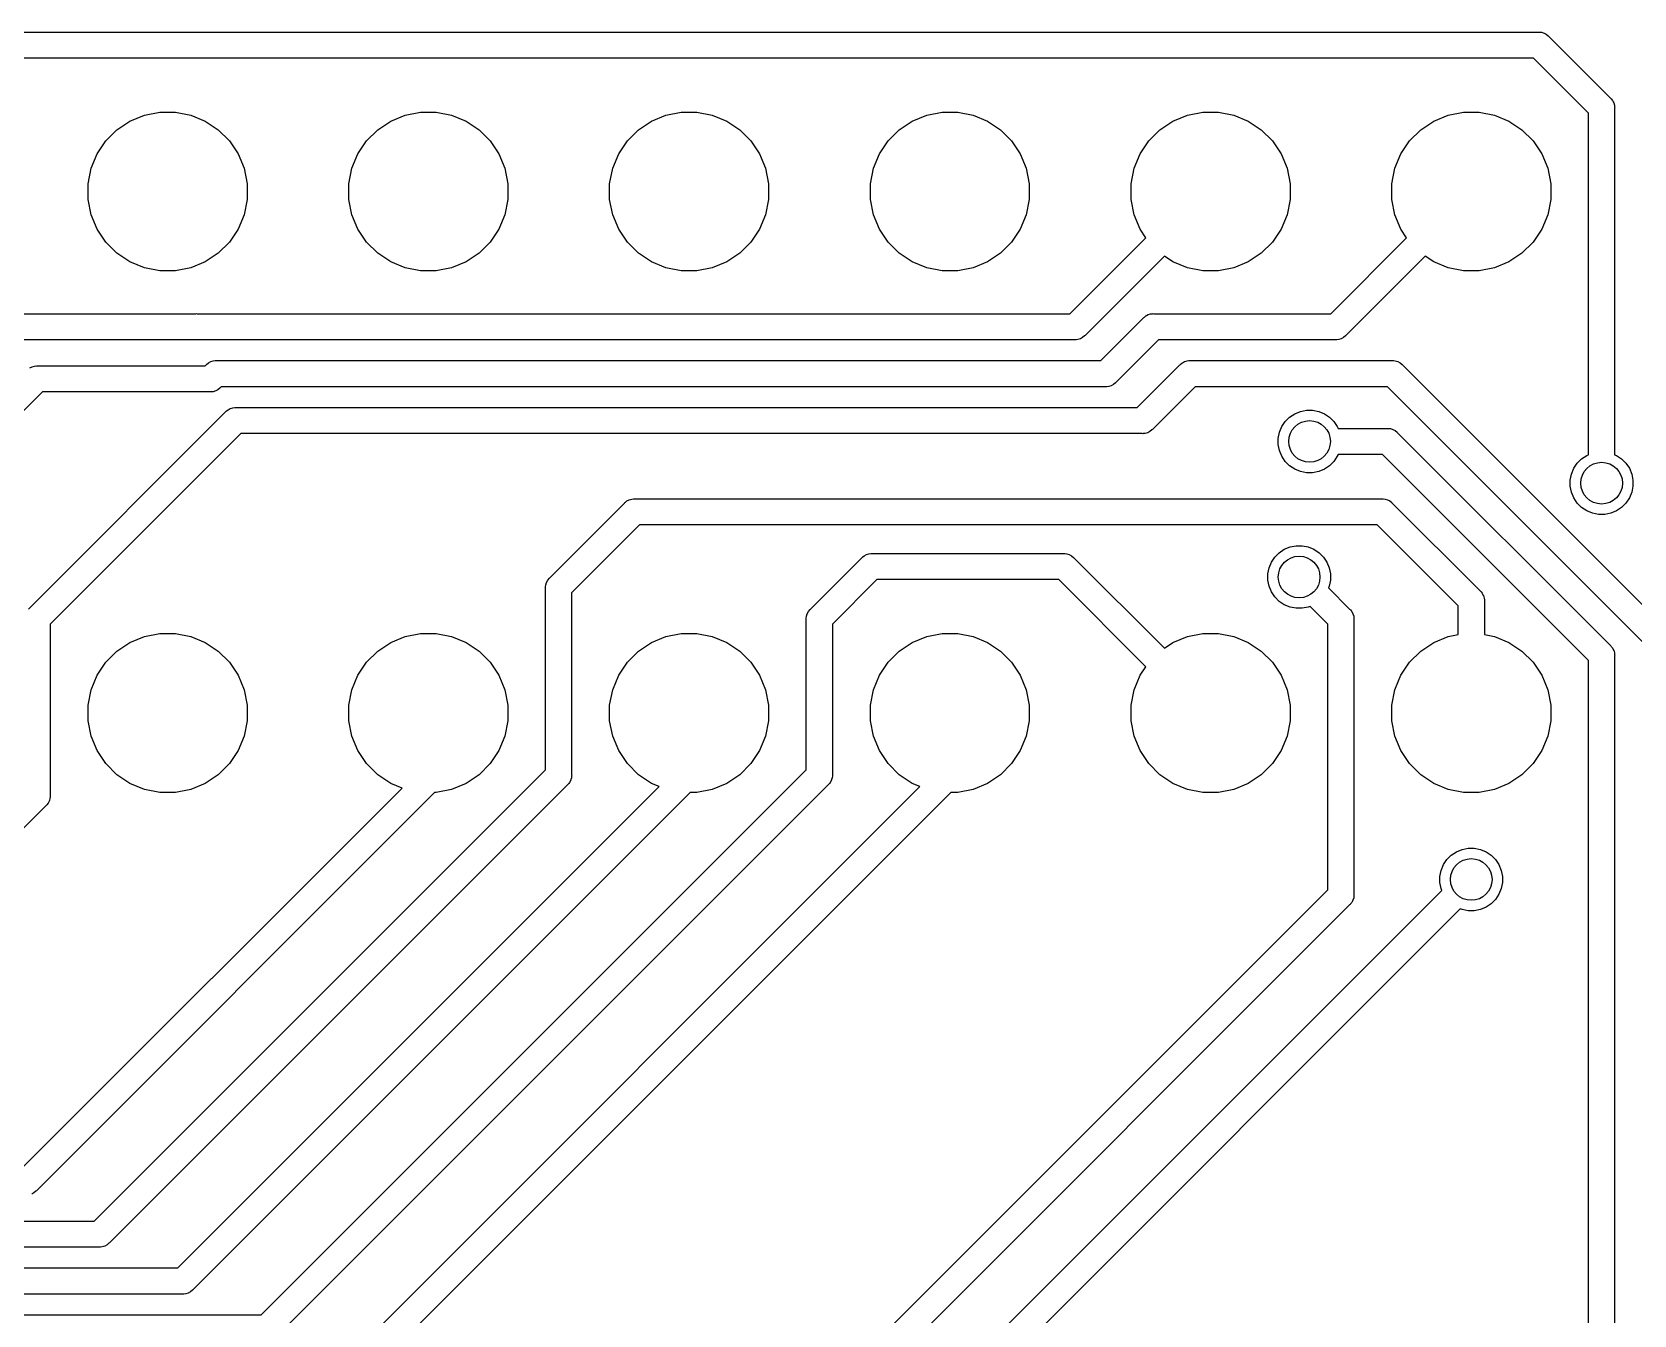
# Model space of a CAD drawing. Extents: x 3.36 to 8.33, y -5.94 to -3.6.
# Drawn here: x 6.829 to 7.433, y -4.46 to -3.975 of the extents above; entities that cross this region are included whole.
import ezdxf

# ---------------------------------------------------------------- set-up
doc = ezdxf.new("R2010")
doc.units = 0
doc.header["$MEASUREMENT"] = 0
doc.layers.add('BLACK', color=7, linetype='CONTINUOUS')

msp = doc.modelspace()

# ---------------------------------------------------------------- linework, layer by layer
at = {"layer": 'BLACK', "linetype": 'CONTINUOUS'}
for p, q in [((6.75221, -3.97539), (7.3974, -3.97539)), ((7.3974, -3.97539), (7.39764, -3.97537)), ((7.39764, -3.97537), (7.39788, -3.97539)), ((7.39788, -3.97539), (7.39788, -3.97539)), ((7.39788, -3.97539), (7.3986, -3.97546)), ((7.3986, -3.97546), (7.39953, -3.97575)), ((7.39953, -3.97575), (7.40039, -3.9762)), ((7.40039, -3.9762), (7.40113, -3.97682)), ((7.40113, -3.97682), (7.40129, -3.97701)), ((7.40129, -3.97701), (7.42457, -4.00029)), ((7.3956, -3.98524), (6.75401, -3.98524)), ((7.41634, -4.00598), (7.3956, -3.98524)), ((7.42457, -4.00029), (7.42476, -4.00044)), ((7.42476, -4.00044), (7.42491, -4.00063)), ((7.42491, -4.00063), (7.42491, -4.00063)), ((7.42491, -4.00063), (7.42537, -4.00119)), ((7.42537, -4.00119), (7.42567, -4.00175)), ((7.42567, -4.00175), (7.42583, -4.00204)), ((7.42583, -4.00204), (7.42611, -4.00297)), ((7.42611, -4.00297), (7.42618, -4.0037)), ((6.86084, -4.01227), (6.86575, -4.00899)), ((6.86575, -4.00899), (6.87121, -4.00673)), ((6.87121, -4.00673), (6.87701, -4.00557)), ((6.87701, -4.00557), (6.88292, -4.00557)), ((6.88292, -4.00557), (6.88872, -4.00673)), ((6.88872, -4.00673), (6.89417, -4.00899)), ((6.89417, -4.00899), (6.89909, -4.01227)), ((6.95927, -4.01227), (6.96418, -4.00899)), ((6.96418, -4.00899), (6.96964, -4.00673)), ((6.96964, -4.00673), (6.97544, -4.00557)), ((6.97544, -4.00557), (6.98134, -4.00557)), ((6.98134, -4.00557), (6.98714, -4.00673)), ((6.98714, -4.00673), (6.9926, -4.00899)), ((6.9926, -4.00899), (6.99751, -4.01227)), ((7.05769, -4.01227), (7.0626, -4.00899)), ((7.0626, -4.00899), (7.06806, -4.00673)), ((7.06806, -4.00673), (7.07386, -4.00557)), ((7.07386, -4.00557), (7.07977, -4.00557)), ((7.07977, -4.00557), (7.08557, -4.00673)), ((7.08557, -4.00673), (7.09103, -4.00899)), ((7.09103, -4.00899), (7.09594, -4.01227)), ((7.15612, -4.01227), (7.16103, -4.00899)), ((7.16103, -4.00899), (7.16649, -4.00673)), ((7.16649, -4.00673), (7.17229, -4.00557)), ((7.17229, -4.00557), (7.17819, -4.00557)), ((7.17819, -4.00557), (7.18399, -4.00673)), ((7.18399, -4.00673), (7.18945, -4.00899)), ((7.18945, -4.00899), (7.19436, -4.01227)), ((7.25454, -4.01227), (7.25946, -4.00899)), ((7.25946, -4.00899), (7.26491, -4.00673)), ((7.26491, -4.00673), (7.27071, -4.00557)), ((7.27071, -4.00557), (7.27662, -4.00557)), ((7.27662, -4.00557), (7.28242, -4.00673)), ((7.28242, -4.00673), (7.28788, -4.00899)), ((7.28788, -4.00899), (7.29279, -4.01227)), ((7.35297, -4.01227), (7.35788, -4.00899)), ((7.35788, -4.00899), (7.36334, -4.00673)), ((7.36334, -4.00673), (7.36914, -4.00557)), ((7.36914, -4.00557), (7.37505, -4.00557)), ((7.37505, -4.00557), (7.38084, -4.00673)), ((7.38084, -4.00673), (7.3863, -4.00899)), ((7.3863, -4.00899), (7.39121, -4.01227)), ((7.41634, -4.06275), (7.41634, -4.00598)), ((7.42618, -4.0037), (7.42618, -4.0037)), ((7.42618, -4.0037), (7.4262, -4.00394)), ((7.4262, -4.00394), (7.42618, -4.00418)), ((7.42618, -4.00418), (7.42618, -4.13492)), ((6.85666, -4.01645), (6.86084, -4.01227)), ((6.89909, -4.01227), (6.90327, -4.01645)), ((6.95509, -4.01645), (6.95927, -4.01227)), ((6.99751, -4.01227), (7.00169, -4.01645)), ((7.05351, -4.01645), (7.05769, -4.01227)), ((7.09594, -4.01227), (7.10012, -4.01645)), ((7.15194, -4.01645), (7.15612, -4.01227)), ((7.19436, -4.01227), (7.19854, -4.01645)), ((7.25036, -4.01645), (7.25454, -4.01227)), ((7.29279, -4.01227), (7.29697, -4.01645)), ((7.34879, -4.01645), (7.35297, -4.01227)), ((7.39121, -4.01227), (7.39539, -4.01645)), ((6.85338, -4.02136), (6.85666, -4.01645)), ((6.90327, -4.01645), (6.90655, -4.02136)), ((6.9518, -4.02136), (6.95509, -4.01645)), ((7.00169, -4.01645), (7.00498, -4.02136)), ((7.05023, -4.02136), (7.05351, -4.01645)), ((7.10012, -4.01645), (7.1034, -4.02136)), ((7.14865, -4.02136), (7.15194, -4.01645)), ((7.19854, -4.01645), (7.20183, -4.02136)), ((7.24708, -4.02136), (7.25036, -4.01645)), ((7.29697, -4.01645), (7.30025, -4.02136)), ((7.3455, -4.02136), (7.34879, -4.01645)), ((7.39539, -4.01645), (7.39868, -4.02136)), ((6.84996, -4.03262), (6.85112, -4.02682)), ((6.85112, -4.02682), (6.85338, -4.02136)), ((6.90655, -4.02136), (6.90881, -4.02682)), ((6.90881, -4.02682), (6.90996, -4.03262)), ((6.94839, -4.03262), (6.94954, -4.02682)), ((6.94954, -4.02682), (6.9518, -4.02136)), ((7.00498, -4.02136), (7.00724, -4.02682)), ((7.00724, -4.02682), (7.00839, -4.03262)), ((7.04681, -4.03262), (7.04797, -4.02682)), ((7.04797, -4.02682), (7.05023, -4.02136)), ((7.1034, -4.02136), (7.10566, -4.02682)), ((7.10566, -4.02682), (7.10681, -4.03262)), ((7.14524, -4.03262), (7.14639, -4.02682)), ((7.14639, -4.02682), (7.14865, -4.02136)), ((7.20183, -4.02136), (7.20409, -4.02682)), ((7.20409, -4.02682), (7.20524, -4.03262)), ((7.24367, -4.03262), (7.24482, -4.02682)), ((7.24482, -4.02682), (7.24708, -4.02136)), ((7.30025, -4.02136), (7.30251, -4.02682)), ((7.30251, -4.02682), (7.30367, -4.03262)), ((7.34209, -4.03262), (7.34324, -4.02682)), ((7.34324, -4.02682), (7.3455, -4.02136)), ((7.39868, -4.02136), (7.40094, -4.02682)), ((7.40094, -4.02682), (7.40209, -4.03262)), ((6.84996, -4.03853), (6.84996, -4.03262)), ((6.90996, -4.03262), (6.90996, -4.03853)), ((6.94839, -4.03853), (6.94839, -4.03262)), ((7.00839, -4.03262), (7.00839, -4.03853)), ((7.04681, -4.03853), (7.04681, -4.03262)), ((7.10681, -4.03262), (7.10681, -4.03853)), ((7.14524, -4.03853), (7.14524, -4.03262)), ((7.20524, -4.03262), (7.20524, -4.03853)), ((7.24367, -4.03853), (7.24367, -4.03262)), ((7.30367, -4.03262), (7.30367, -4.03853)), ((7.34209, -4.03853), (7.34209, -4.03262)), ((7.40209, -4.03262), (7.40209, -4.03853)), ((6.85112, -4.04433), (6.84996, -4.03853)), ((6.90996, -4.03853), (6.90881, -4.04433)), ((6.94954, -4.04433), (6.94839, -4.03853)), ((7.00839, -4.03853), (7.00724, -4.04433)), ((7.04797, -4.04433), (7.04681, -4.03853)), ((7.10681, -4.03853), (7.10566, -4.04433)), ((7.14639, -4.04433), (7.14524, -4.03853)), ((7.20524, -4.03853), (7.20409, -4.04433)), ((7.24482, -4.04433), (7.24367, -4.03853)), ((7.30367, -4.03853), (7.30251, -4.04433)), ((7.34324, -4.04433), (7.34209, -4.03853)), ((7.40209, -4.03853), (7.40094, -4.04433)), ((6.85338, -4.04979), (6.85112, -4.04433)), ((6.90881, -4.04433), (6.90655, -4.04979)), ((6.9518, -4.04979), (6.94954, -4.04433)), ((7.00724, -4.04433), (7.00498, -4.04979)), ((7.05023, -4.04979), (7.04797, -4.04433)), ((7.10566, -4.04433), (7.1034, -4.04979)), ((7.14865, -4.04979), (7.14639, -4.04433)), ((7.20409, -4.04433), (7.20183, -4.04979)), ((7.24708, -4.04979), (7.24482, -4.04433)), ((7.30251, -4.04433), (7.30025, -4.04979)), ((7.3455, -4.04979), (7.34324, -4.04433)), ((7.40094, -4.04433), (7.39868, -4.04979)), ((6.85666, -4.0547), (6.85338, -4.04979)), ((6.90655, -4.04979), (6.90327, -4.0547)), ((6.95509, -4.0547), (6.9518, -4.04979)), ((7.00498, -4.04979), (7.00169, -4.0547)), ((7.05351, -4.0547), (7.05023, -4.04979)), ((7.1034, -4.04979), (7.10012, -4.0547)), ((7.15194, -4.0547), (7.14865, -4.04979)), ((7.20183, -4.04979), (7.19854, -4.0547)), ((7.24925, -4.05303), (7.24708, -4.04979)), ((7.30025, -4.04979), (7.29697, -4.0547)), ((7.34767, -4.05303), (7.3455, -4.04979)), ((7.39868, -4.04979), (7.39539, -4.0547)), ((6.86084, -4.05888), (6.85666, -4.0547)), ((6.90327, -4.0547), (6.89909, -4.05888)), ((6.95927, -4.05888), (6.95509, -4.0547)), ((7.00169, -4.0547), (6.99751, -4.05888)), ((7.05769, -4.05888), (7.05351, -4.0547)), ((7.10012, -4.0547), (7.09594, -4.05888)), ((7.15612, -4.05888), (7.15194, -4.0547)), ((7.19854, -4.0547), (7.19436, -4.05888)), ((7.22059, -4.08169), (7.24925, -4.05303)), ((7.29697, -4.0547), (7.29279, -4.05888)), ((7.31901, -4.08169), (7.34767, -4.05303)), ((7.39539, -4.0547), (7.39121, -4.05888)), ((6.86575, -4.06216), (6.86084, -4.05888)), ((6.87121, -4.06442), (6.86575, -4.06216)), ((6.89417, -4.06216), (6.88872, -4.06442)), ((6.89909, -4.05888), (6.89417, -4.06216)), ((6.96418, -4.06216), (6.95927, -4.05888)), ((6.96964, -4.06442), (6.96418, -4.06216)), ((6.9926, -4.06216), (6.98714, -4.06442)), ((6.99751, -4.05888), (6.9926, -4.06216)), ((7.0626, -4.06216), (7.05769, -4.05888)), ((7.06806, -4.06442), (7.0626, -4.06216)), ((7.09103, -4.06216), (7.08557, -4.06442)), ((7.09594, -4.05888), (7.09103, -4.06216)), ((7.16103, -4.06216), (7.15612, -4.05888)), ((7.16649, -4.06442), (7.16103, -4.06216)), ((7.18945, -4.06216), (7.18399, -4.06442)), ((7.19436, -4.05888), (7.18945, -4.06216)), ((7.25621, -4.05999), (7.22628, -4.08992)), ((7.25946, -4.06216), (7.25621, -4.05999)), ((7.26491, -4.06442), (7.25946, -4.06216)), ((7.28788, -4.06216), (7.28242, -4.06442)), ((7.29279, -4.05888), (7.28788, -4.06216)), ((7.35463, -4.05999), (7.3247, -4.08992)), ((7.35788, -4.06216), (7.35463, -4.05999)), ((7.36334, -4.06442), (7.35788, -4.06216)), ((7.3863, -4.06216), (7.38084, -4.06442)), ((7.39121, -4.05888), (7.3863, -4.06216)), ((7.41634, -4.13492), (7.41634, -4.06275)), ((7.41634, -4.06275), (7.41634, -4.06275)), ((6.87701, -4.06557), (6.87121, -4.06442)), ((6.88292, -4.06557), (6.87701, -4.06557)), ((6.88872, -4.06442), (6.88292, -4.06557)), ((6.97544, -4.06557), (6.96964, -4.06442)), ((6.98134, -4.06557), (6.97544, -4.06557)), ((6.98714, -4.06442), (6.98134, -4.06557)), ((7.07386, -4.06557), (7.06806, -4.06442)), ((7.07977, -4.06557), (7.07386, -4.06557)), ((7.08557, -4.06442), (7.07977, -4.06557)), ((7.17229, -4.06557), (7.16649, -4.06442)), ((7.17819, -4.06557), (7.17229, -4.06557)), ((7.18399, -4.06442), (7.17819, -4.06557)), ((7.27071, -4.06557), (7.26491, -4.06442)), ((7.27662, -4.06557), (7.27071, -4.06557)), ((7.28242, -4.06442), (7.27662, -4.06557)), ((7.36914, -4.06557), (7.36334, -4.06442)), ((7.37505, -4.06557), (7.36914, -4.06557)), ((7.38084, -4.06442), (7.37505, -4.06557)), ((6.89059, -4.08169), (6.89083, -4.08167)), ((6.89083, -4.08167), (6.89108, -4.08169)), ((7.25173, -4.08169), (7.25197, -4.08167)), ((7.25197, -4.08167), (7.25221, -4.08169)), ((6.8093, -4.08169), (6.89058, -4.08169)), ((6.89058, -4.08169), (6.89059, -4.08169)), ((6.89059, -4.08169), (6.89059, -4.08169)), ((6.89108, -4.08169), (7.22059, -4.08169)), ((7.23221, -4.09941), (7.24832, -4.0833)), ((7.24832, -4.0833), (7.24847, -4.08312)), ((7.24847, -4.08312), (7.24866, -4.08296)), ((7.24866, -4.08296), (7.24922, -4.0825)), ((7.24866, -4.08296), (7.24866, -4.08296)), ((7.24922, -4.0825), (7.24941, -4.0824)), ((7.24941, -4.0824), (7.25008, -4.08205)), ((7.25008, -4.08205), (7.251, -4.08176)), ((7.251, -4.08176), (7.25173, -4.08169)), ((7.25173, -4.08169), (7.25173, -4.08169)), ((7.25221, -4.08169), (7.31901, -4.08169)), ((6.89059, -4.09154), (6.81109, -4.09154)), ((6.89083, -4.09156), (6.89059, -4.09154)), ((6.89107, -4.09154), (6.89083, -4.09156)), ((6.89108, -4.09154), (6.89107, -4.09154)), ((7.22239, -4.09153), (6.89108, -4.09153)), ((6.89108, -4.09153), (6.89108, -4.09154)), ((7.22263, -4.09156), (7.22239, -4.09153)), ((7.22287, -4.09153), (7.22263, -4.09156)), ((7.22359, -4.09146), (7.22287, -4.09153)), ((7.22287, -4.09153), (7.22287, -4.09153)), ((7.22452, -4.09118), (7.22359, -4.09146)), ((7.22537, -4.09072), (7.22452, -4.09118)), ((7.22612, -4.09011), (7.22537, -4.09072)), ((7.22628, -4.08992), (7.22612, -4.09011)), ((7.25401, -4.09154), (7.2379, -4.10764)), ((7.32081, -4.09154), (7.25401, -4.09154)), ((7.32105, -4.09156), (7.32081, -4.09154)), ((7.32129, -4.09154), (7.32105, -4.09156)), ((7.32202, -4.09146), (7.32129, -4.09154)), ((7.32129, -4.09154), (7.32129, -4.09154)), ((7.32294, -4.09118), (7.32202, -4.09146)), ((7.3238, -4.09073), (7.32294, -4.09118)), ((7.32455, -4.09011), (7.3238, -4.09073)), ((7.3247, -4.08992), (7.32455, -4.09011)), ((6.89543, -4.10022), (6.89628, -4.09976)), ((6.89628, -4.09976), (6.89721, -4.09948)), ((6.89721, -4.09948), (6.89793, -4.09941)), ((6.89793, -4.09941), (6.89817, -4.09939)), ((6.89793, -4.09941), (6.89793, -4.09941)), ((6.89817, -4.09939), (6.89841, -4.09941)), ((6.89841, -4.09941), (7.23221, -4.09941)), ((7.263, -4.10022), (7.26386, -4.09976)), ((7.26386, -4.09976), (7.26389, -4.09975)), ((7.26389, -4.09975), (7.26478, -4.09948)), ((7.26478, -4.09948), (7.26551, -4.09941)), ((7.26551, -4.09941), (7.26575, -4.09939)), ((7.26551, -4.09941), (7.26551, -4.09941)), ((7.26575, -4.09939), (7.26599, -4.09941)), ((7.26599, -4.09941), (7.34218, -4.09941)), ((7.34218, -4.09941), (7.34242, -4.09939)), ((7.34242, -4.09939), (7.34266, -4.09941)), ((7.34266, -4.09941), (7.34266, -4.09941)), ((7.34266, -4.09941), (7.34339, -4.09948)), ((7.34339, -4.09948), (7.34431, -4.09976)), ((7.34431, -4.09976), (7.34517, -4.10022)), ((6.82796, -4.10219), (6.82882, -4.10173)), ((6.82882, -4.10173), (6.82974, -4.10145)), ((6.82974, -4.10145), (6.83047, -4.10138)), ((6.83047, -4.10138), (6.83071, -4.10135)), ((6.83047, -4.10138), (6.83047, -4.10138)), ((6.83071, -4.10135), (6.83095, -4.10138)), ((6.83095, -4.10138), (6.89417, -4.10138)), ((6.89417, -4.10138), (6.89452, -4.10102)), ((6.89452, -4.10102), (6.89468, -4.10083)), ((6.89468, -4.10083), (6.89543, -4.10022)), ((7.24599, -4.11713), (7.2621, -4.10102)), ((7.2621, -4.10102), (7.26225, -4.10083)), ((7.26225, -4.10083), (7.26244, -4.10068)), ((7.26244, -4.10068), (7.263, -4.10022)), ((7.26244, -4.10068), (7.26244, -4.10068)), ((7.34517, -4.10022), (7.34592, -4.10083)), ((7.34592, -4.10083), (7.34607, -4.10102)), ((7.34607, -4.10102), (7.45306, -4.20801)), ((6.83275, -4.11122), (6.7372, -4.20676)), ((6.89596, -4.11122), (6.83275, -4.11122)), ((6.8962, -4.11124), (6.89596, -4.11122)), ((6.89645, -4.11122), (6.8962, -4.11124)), ((6.89717, -4.11115), (6.89645, -4.11122)), ((6.89645, -4.11122), (6.89645, -4.11122)), ((6.8981, -4.11087), (6.89717, -4.11115)), ((6.89895, -4.11041), (6.8981, -4.11087)), ((6.8997, -4.1098), (6.89895, -4.11041)), ((6.89986, -4.10961), (6.8997, -4.1098)), ((6.90021, -4.10925), (6.89986, -4.10961)), ((7.23401, -4.10925), (6.90021, -4.10925)), ((7.23425, -4.10928), (7.23401, -4.10925)), ((7.23449, -4.10925), (7.23425, -4.10928)), ((7.23522, -4.10918), (7.23449, -4.10925)), ((7.23449, -4.10925), (7.23449, -4.10925)), ((7.23614, -4.1089), (7.23522, -4.10918)), ((7.237, -4.10844), (7.23614, -4.1089)), ((7.23775, -4.10783), (7.237, -4.10844)), ((7.2379, -4.10764), (7.23775, -4.10783)), ((7.26779, -4.10925), (7.25168, -4.12536)), ((7.34038, -4.10925), (7.26779, -4.10925)), ((7.4461, -4.21497), (7.34038, -4.10925)), ((6.9022, -4.1184), (6.90276, -4.11794)), ((6.90276, -4.11794), (6.90362, -4.11748)), ((6.90362, -4.11748), (6.9037, -4.11745)), ((6.9037, -4.11745), (6.90455, -4.1172)), ((6.90455, -4.1172), (6.90527, -4.11713)), ((6.90527, -4.11713), (6.90551, -4.1171)), ((6.90527, -4.11713), (6.90527, -4.11713)), ((6.90551, -4.1171), (6.90575, -4.11713)), ((6.90575, -4.11713), (7.24599, -4.11713)), ((6.8274, -4.1932), (6.90186, -4.11874)), ((6.90186, -4.11874), (6.90202, -4.11855)), ((6.90202, -4.11855), (6.9022, -4.1184)), ((7.30056, -4.12433), (7.30185, -4.12239)), ((7.30185, -4.12239), (7.30349, -4.12075)), ((7.30349, -4.12075), (7.30543, -4.11945)), ((7.30543, -4.11945), (7.30758, -4.11856)), ((7.30758, -4.11856), (7.30986, -4.11811)), ((7.30986, -4.11811), (7.31219, -4.11811)), ((7.31219, -4.11811), (7.31447, -4.11856)), ((7.31447, -4.11856), (7.31662, -4.11945)), ((7.31662, -4.11945), (7.31855, -4.12075)), ((7.31855, -4.12075), (7.3202, -4.12239)), ((7.3202, -4.12239), (7.32149, -4.12433)), ((6.90755, -4.12697), (6.83563, -4.19889)), ((7.24779, -4.12697), (6.90755, -4.12697)), ((7.24803, -4.12699), (7.24779, -4.12697)), ((7.24827, -4.12697), (7.24803, -4.12699)), ((7.249, -4.1269), (7.24827, -4.12697)), ((7.24827, -4.12697), (7.24827, -4.12697)), ((7.24992, -4.12662), (7.249, -4.1269)), ((7.25078, -4.12616), (7.24992, -4.12662)), ((7.25153, -4.12554), (7.25078, -4.12616)), ((7.25168, -4.12536), (7.25153, -4.12554)), ((7.29921, -4.12876), (7.29967, -4.12648)), ((7.29921, -4.13108), (7.29921, -4.12876)), ((7.29967, -4.12648), (7.30056, -4.12433)), ((7.32149, -4.12433), (7.32177, -4.125)), ((7.32177, -4.125), (7.34031, -4.125)), ((7.34031, -4.125), (7.34055, -4.12498)), ((7.34055, -4.12498), (7.34079, -4.125)), ((7.34079, -4.125), (7.34079, -4.125)), ((7.34079, -4.125), (7.34152, -4.12507)), ((7.34152, -4.12507), (7.34244, -4.12535)), ((7.34244, -4.12535), (7.3433, -4.12581)), ((7.3433, -4.12581), (7.34405, -4.12642)), ((7.34405, -4.12642), (7.3442, -4.12661)), ((7.3442, -4.12661), (7.42457, -4.20698)), ((7.29967, -4.13337), (7.29921, -4.13108)), ((7.30056, -4.13552), (7.29967, -4.13337)), ((7.30185, -4.13745), (7.30056, -4.13552)), ((7.32149, -4.13552), (7.3202, -4.13745)), ((7.32177, -4.13484), (7.32149, -4.13552)), ((7.33851, -4.13484), (7.32177, -4.13484)), ((7.41634, -4.21267), (7.33851, -4.13484)), ((7.41373, -4.1365), (7.41567, -4.1352)), ((7.41567, -4.1352), (7.41634, -4.13492)), ((7.42618, -4.13492), (7.42685, -4.1352)), ((7.42685, -4.1352), (7.42879, -4.1365)), ((7.30349, -4.1391), (7.30185, -4.13745)), ((7.30543, -4.14039), (7.30349, -4.1391)), ((7.30758, -4.14128), (7.30543, -4.14039)), ((7.30986, -4.14173), (7.30758, -4.14128)), ((7.31219, -4.14173), (7.30986, -4.14173)), ((7.31447, -4.14128), (7.31219, -4.14173)), ((7.31662, -4.14039), (7.31447, -4.14128)), ((7.31855, -4.1391), (7.31662, -4.14039)), ((7.3202, -4.13745), (7.31855, -4.1391)), ((7.4099, -4.14222), (7.41079, -4.14007)), ((7.41079, -4.14007), (7.41209, -4.13814)), ((7.41209, -4.13814), (7.41373, -4.1365)), ((7.42879, -4.1365), (7.43043, -4.13814)), ((7.43043, -4.13814), (7.43173, -4.14007)), ((7.43173, -4.14007), (7.43262, -4.14222)), ((7.40945, -4.14451), (7.4099, -4.14222)), ((7.40945, -4.14683), (7.40945, -4.14451)), ((7.4099, -4.14911), (7.40945, -4.14683)), ((7.43262, -4.14222), (7.43307, -4.14451)), ((7.43307, -4.14683), (7.43262, -4.14911)), ((7.43307, -4.14451), (7.43307, -4.14683)), ((7.02425, -4.18139), (7.05245, -4.15319)), ((7.05245, -4.15319), (7.05261, -4.153)), ((7.05261, -4.153), (7.05279, -4.15285)), ((7.05279, -4.15285), (7.05336, -4.15238)), ((7.05279, -4.15285), (7.05279, -4.15285)), ((7.05336, -4.15238), (7.05335, -4.15238)), ((7.05335, -4.15238), (7.05336, -4.15238)), ((7.05336, -4.15238), (7.05421, -4.15193)), ((7.05421, -4.15193), (7.05514, -4.15165)), ((7.05514, -4.15165), (7.05586, -4.15157)), ((7.05586, -4.15157), (7.0561, -4.15155)), ((7.05586, -4.15157), (7.05586, -4.15157)), ((7.0561, -4.15155), (7.05634, -4.15157)), ((7.05634, -4.15157), (7.33835, -4.15157)), ((7.33835, -4.15157), (7.33859, -4.15155)), ((7.33859, -4.15155), (7.33883, -4.15157)), ((7.33883, -4.15157), (7.33883, -4.15157)), ((7.33883, -4.15157), (7.33955, -4.15165)), ((7.33955, -4.15165), (7.34048, -4.15193)), ((7.34048, -4.15193), (7.34134, -4.15238)), ((7.34134, -4.15238), (7.34208, -4.153)), ((7.34208, -4.153), (7.34224, -4.15319)), ((7.34224, -4.15319), (7.3754, -4.18635)), ((7.41079, -4.15126), (7.4099, -4.14911)), ((7.41209, -4.1532), (7.41079, -4.15126)), ((7.41373, -4.15484), (7.41209, -4.1532)), ((7.43043, -4.1532), (7.42879, -4.15484)), ((7.43173, -4.15126), (7.43043, -4.1532)), ((7.43262, -4.14911), (7.43173, -4.15126)), ((7.41567, -4.15614), (7.41373, -4.15484)), ((7.41781, -4.15703), (7.41567, -4.15614)), ((7.4201, -4.15748), (7.41781, -4.15703)), ((7.42242, -4.15748), (7.4201, -4.15748)), ((7.4247, -4.15703), (7.42242, -4.15748)), ((7.42685, -4.15614), (7.4247, -4.15703)), ((7.42879, -4.15484), (7.42685, -4.15614)), ((7.05814, -4.16142), (7.03248, -4.18708)), ((7.33655, -4.16142), (7.05814, -4.16142)), ((7.36717, -4.19204), (7.33655, -4.16142)), ((7.14378, -4.1726), (7.1447, -4.17232)), ((7.1447, -4.17232), (7.14543, -4.17224)), ((7.14543, -4.17224), (7.14567, -4.17222)), ((7.14543, -4.17224), (7.14543, -4.17224)), ((7.14567, -4.17222), (7.14591, -4.17224)), ((7.14591, -4.17224), (7.21816, -4.17224)), ((7.21816, -4.17224), (7.21841, -4.17222)), ((7.21841, -4.17222), (7.21865, -4.17224)), ((7.21865, -4.17224), (7.21865, -4.17224)), ((7.21865, -4.17224), (7.21937, -4.17232)), ((7.21937, -4.17232), (7.2203, -4.1726)), ((7.29791, -4.17357), (7.29956, -4.17193)), ((7.29956, -4.17193), (7.30149, -4.17064)), ((7.30149, -4.17064), (7.30364, -4.16975)), ((7.30364, -4.16975), (7.30592, -4.16929)), ((7.30592, -4.16929), (7.30825, -4.16929)), ((7.30825, -4.16929), (7.31053, -4.16975)), ((7.31053, -4.16975), (7.31268, -4.17064)), ((7.31268, -4.17064), (7.31462, -4.17193)), ((7.31462, -4.17193), (7.31626, -4.17357)), ((7.12268, -4.1932), (7.14202, -4.17386)), ((7.14202, -4.17386), (7.14217, -4.17367)), ((7.14217, -4.17367), (7.14236, -4.17351)), ((7.14236, -4.17351), (7.14292, -4.17305)), ((7.14292, -4.17305), (7.14378, -4.1726)), ((7.2203, -4.1726), (7.22115, -4.17305)), ((7.22115, -4.17305), (7.2219, -4.17367)), ((7.2219, -4.17367), (7.22206, -4.17386)), ((7.22206, -4.17386), (7.25621, -4.20801)), ((7.29528, -4.17994), (7.29573, -4.17766)), ((7.29573, -4.17766), (7.29662, -4.17551)), ((7.29662, -4.17551), (7.29791, -4.17357)), ((7.31626, -4.17357), (7.31755, -4.17551)), ((7.31755, -4.17551), (7.31844, -4.17766)), ((7.31844, -4.17766), (7.3189, -4.17994)), ((7.02264, -4.1848), (7.02271, -4.18407)), ((7.02271, -4.18407), (7.02299, -4.18315)), ((7.02299, -4.18315), (7.02345, -4.18229)), ((7.02345, -4.18229), (7.02406, -4.18154)), ((7.02406, -4.18154), (7.02425, -4.18139)), ((7.14771, -4.18209), (7.13091, -4.19889)), ((7.21637, -4.18209), (7.14771, -4.18209)), ((7.24925, -4.21497), (7.21637, -4.18209)), ((7.29528, -4.18227), (7.29528, -4.17994)), ((7.29573, -4.18455), (7.29528, -4.18227)), ((7.3189, -4.18227), (7.31844, -4.18455)), ((7.3189, -4.17994), (7.3189, -4.18227)), ((7.02261, -4.18504), (7.02264, -4.1848)), ((7.02264, -4.18528), (7.02261, -4.18504)), ((7.02264, -4.1848), (7.02264, -4.1848)), ((7.02264, -4.25387), (7.02264, -4.18528)), ((7.03248, -4.18708), (7.03248, -4.25566)), ((7.29662, -4.1867), (7.29573, -4.18455)), ((7.29791, -4.18863), (7.29662, -4.1867)), ((7.29956, -4.19028), (7.29791, -4.18863)), ((7.30149, -4.19157), (7.29956, -4.19028)), ((7.31844, -4.18455), (7.31816, -4.18522)), ((7.31816, -4.18522), (7.32614, -4.1932)), ((7.3754, -4.18635), (7.37559, -4.1865)), ((7.37559, -4.1865), (7.37574, -4.18669)), ((7.37574, -4.18669), (7.37574, -4.18669)), ((7.37574, -4.18669), (7.3762, -4.18725)), ((7.3762, -4.18725), (7.37661, -4.18802)), ((7.37661, -4.18802), (7.37666, -4.18811)), ((7.37666, -4.18811), (7.37694, -4.18903)), ((7.37694, -4.18903), (7.37701, -4.18976)), ((7.37701, -4.18976), (7.37701, -4.18976)), ((7.37701, -4.18976), (7.37704, -4.19)), ((7.37704, -4.19), (7.37701, -4.19024)), ((7.37701, -4.19024), (7.37701, -4.20282)), ((7.12106, -4.19661), (7.12113, -4.19589)), ((7.12113, -4.19589), (7.12142, -4.19496)), ((7.12142, -4.19496), (7.12187, -4.1941)), ((7.12187, -4.1941), (7.12249, -4.19335)), ((7.12249, -4.19335), (7.12268, -4.1932)), ((7.30364, -4.19246), (7.30149, -4.19157)), ((7.30592, -4.19291), (7.30364, -4.19246)), ((7.30825, -4.19291), (7.30592, -4.19291)), ((7.31053, -4.19246), (7.30825, -4.19291)), ((7.31121, -4.19218), (7.31053, -4.19246)), ((7.31791, -4.19889), (7.31121, -4.19218)), ((7.32614, -4.1932), (7.32633, -4.19335)), ((7.32633, -4.19335), (7.32649, -4.19354)), ((7.32649, -4.19354), (7.32649, -4.19354)), ((7.32649, -4.19354), (7.32684, -4.19398)), ((7.32684, -4.19398), (7.32695, -4.1941)), ((7.32695, -4.1941), (7.3274, -4.19496)), ((7.3274, -4.19496), (7.32768, -4.19589)), ((7.32768, -4.19589), (7.32776, -4.19661)), ((7.36717, -4.20282), (7.36717, -4.19204)), ((6.83563, -4.19889), (6.83563, -4.26354)), ((6.87121, -4.20358), (6.87701, -4.20243)), ((6.87701, -4.20243), (6.88292, -4.20243)), ((6.88292, -4.20243), (6.88872, -4.20358)), ((6.96964, -4.20358), (6.97544, -4.20243)), ((6.97544, -4.20243), (6.98134, -4.20243)), ((6.98134, -4.20243), (6.98714, -4.20358)), ((7.06806, -4.20358), (7.07386, -4.20243)), ((7.07386, -4.20243), (7.07977, -4.20243)), ((7.07977, -4.20243), (7.08557, -4.20358)), ((7.12104, -4.19685), (7.12106, -4.19661)), ((7.12106, -4.19709), (7.12104, -4.19685)), ((7.12106, -4.19661), (7.12106, -4.19661)), ((7.12106, -4.25387), (7.12106, -4.19709)), ((7.13091, -4.19889), (7.13091, -4.25566)), ((7.16649, -4.20358), (7.17229, -4.20243)), ((7.17229, -4.20243), (7.17819, -4.20243)), ((7.17819, -4.20243), (7.18399, -4.20358)), ((7.26491, -4.20358), (7.27071, -4.20243)), ((7.27071, -4.20243), (7.27662, -4.20243)), ((7.27662, -4.20243), (7.28242, -4.20358)), ((7.31791, -4.29914), (7.31791, -4.19889)), ((7.32776, -4.19661), (7.32776, -4.19661)), ((7.32776, -4.19661), (7.32778, -4.19685)), ((7.32778, -4.19685), (7.32776, -4.19709)), ((7.32776, -4.19709), (7.32776, -4.30094)), ((6.86084, -4.20912), (6.86575, -4.20584)), ((6.86575, -4.20584), (6.87121, -4.20358)), ((6.88872, -4.20358), (6.89417, -4.20584)), ((6.89417, -4.20584), (6.89909, -4.20912)), ((6.95927, -4.20912), (6.96418, -4.20584)), ((6.96418, -4.20584), (6.96964, -4.20358)), ((6.98714, -4.20358), (6.9926, -4.20584)), ((6.9926, -4.20584), (6.99751, -4.20912)), ((7.05769, -4.20912), (7.0626, -4.20584)), ((7.0626, -4.20584), (7.06806, -4.20358)), ((7.08557, -4.20358), (7.09103, -4.20584)), ((7.09103, -4.20584), (7.09594, -4.20912)), ((7.15612, -4.20912), (7.16103, -4.20584)), ((7.16103, -4.20584), (7.16649, -4.20358)), ((7.18399, -4.20358), (7.18945, -4.20584)), ((7.18945, -4.20584), (7.19436, -4.20912)), ((7.25621, -4.20801), (7.25946, -4.20584)), ((7.25946, -4.20584), (7.26491, -4.20358)), ((7.28242, -4.20358), (7.28788, -4.20584)), ((7.28788, -4.20584), (7.29279, -4.20912)), ((7.35297, -4.20912), (7.35788, -4.20584)), ((7.35788, -4.20584), (7.36334, -4.20358)), ((7.36334, -4.20358), (7.36717, -4.20282)), ((7.37701, -4.20282), (7.38084, -4.20358)), ((7.38084, -4.20358), (7.3863, -4.20584)), ((7.3863, -4.20584), (7.39121, -4.20912)), ((7.42457, -4.20698), (7.42476, -4.20713)), ((7.42476, -4.20713), (7.42491, -4.20732)), ((7.42491, -4.20732), (7.42537, -4.20788)), ((7.42537, -4.20788), (7.42579, -4.20866)), ((7.42579, -4.20866), (7.42583, -4.20874)), ((6.85338, -4.21821), (6.85666, -4.2133)), ((6.85666, -4.2133), (6.86084, -4.20912)), ((6.89909, -4.20912), (6.90327, -4.2133)), ((6.90327, -4.2133), (6.90655, -4.21821)), ((6.9518, -4.21821), (6.95509, -4.2133)), ((6.95509, -4.2133), (6.95927, -4.20912)), ((6.99751, -4.20912), (7.00169, -4.2133)), ((7.00169, -4.2133), (7.00498, -4.21821)), ((7.05023, -4.21821), (7.05351, -4.2133)), ((7.05351, -4.2133), (7.05769, -4.20912)), ((7.09594, -4.20912), (7.10012, -4.2133)), ((7.10012, -4.2133), (7.1034, -4.21821)), ((7.14865, -4.21821), (7.15194, -4.2133)), ((7.15194, -4.2133), (7.15612, -4.20912)), ((7.19436, -4.20912), (7.19854, -4.2133)), ((7.19854, -4.2133), (7.20183, -4.21821)), ((7.29279, -4.20912), (7.29697, -4.2133)), ((7.29697, -4.2133), (7.30025, -4.21821)), ((7.3455, -4.21821), (7.34879, -4.2133)), ((7.34879, -4.2133), (7.35297, -4.20912)), ((7.39121, -4.20912), (7.39539, -4.2133)), ((7.39539, -4.2133), (7.39868, -4.21821)), ((7.41634, -4.5019), (7.41634, -4.21267)), ((7.42583, -4.20874), (7.42611, -4.20967)), ((7.42611, -4.20967), (7.42618, -4.21039)), ((7.42618, -4.21039), (7.42618, -4.21039)), ((7.42618, -4.21039), (7.4262, -4.21063)), ((7.4262, -4.21063), (7.42618, -4.21087)), ((7.42618, -4.21087), (7.42618, -4.5037)), ((6.85112, -4.22367), (6.85338, -4.21821)), ((6.90655, -4.21821), (6.90881, -4.22367)), ((6.94954, -4.22367), (6.9518, -4.21821)), ((7.00498, -4.21821), (7.00724, -4.22367)), ((7.04797, -4.22367), (7.05023, -4.21821)), ((7.1034, -4.21821), (7.10566, -4.22367)), ((7.14639, -4.22367), (7.14865, -4.21821)), ((7.20183, -4.21821), (7.20409, -4.22367)), ((7.24482, -4.22367), (7.24708, -4.21821)), ((7.24708, -4.21821), (7.24925, -4.21497)), ((7.30025, -4.21821), (7.30251, -4.22367)), ((7.34324, -4.22367), (7.3455, -4.21821)), ((7.39868, -4.21821), (7.40094, -4.22367)), ((6.84996, -4.22947), (6.85112, -4.22367)), ((6.90881, -4.22367), (6.90996, -4.22947)), ((6.94839, -4.22947), (6.94954, -4.22367)), ((7.00724, -4.22367), (7.00839, -4.22947)), ((7.04681, -4.22947), (7.04797, -4.22367)), ((7.10566, -4.22367), (7.10681, -4.22947)), ((7.14524, -4.22947), (7.14639, -4.22367)), ((7.20409, -4.22367), (7.20524, -4.22947)), ((7.24367, -4.22947), (7.24482, -4.22367)), ((7.30251, -4.22367), (7.30367, -4.22947)), ((7.34209, -4.22947), (7.34324, -4.22367)), ((7.40094, -4.22367), (7.40209, -4.22947)), ((6.84996, -4.23538), (6.84996, -4.22947)), ((6.90996, -4.22947), (6.90996, -4.23538)), ((6.94839, -4.23538), (6.94839, -4.22947)), ((7.00839, -4.22947), (7.00839, -4.23538)), ((7.04681, -4.23538), (7.04681, -4.22947)), ((7.10681, -4.22947), (7.10681, -4.23538)), ((7.14524, -4.23538), (7.14524, -4.22947)), ((7.20524, -4.22947), (7.20524, -4.23538)), ((7.24367, -4.23538), (7.24367, -4.22947)), ((7.30367, -4.22947), (7.30367, -4.23538)), ((7.34209, -4.23538), (7.34209, -4.22947)), ((7.40209, -4.22947), (7.40209, -4.23538)), ((6.85112, -4.24118), (6.84996, -4.23538)), ((6.90996, -4.23538), (6.90881, -4.24118)), ((6.94954, -4.24118), (6.94839, -4.23538)), ((7.00839, -4.23538), (7.00724, -4.24118)), ((7.04797, -4.24118), (7.04681, -4.23538)), ((7.10681, -4.23538), (7.10566, -4.24118)), ((7.14639, -4.24118), (7.14524, -4.23538)), ((7.20524, -4.23538), (7.20409, -4.24118)), ((7.24482, -4.24118), (7.24367, -4.23538)), ((7.30367, -4.23538), (7.30251, -4.24118)), ((7.34324, -4.24118), (7.34209, -4.23538)), ((7.40209, -4.23538), (7.40094, -4.24118)), ((6.85338, -4.24664), (6.85112, -4.24118)), ((6.90881, -4.24118), (6.90655, -4.24664)), ((6.9518, -4.24664), (6.94954, -4.24118)), ((7.00724, -4.24118), (7.00498, -4.24664)), ((7.05023, -4.24664), (7.04797, -4.24118)), ((7.10566, -4.24118), (7.1034, -4.24664)), ((7.14865, -4.24664), (7.14639, -4.24118)), ((7.20409, -4.24118), (7.20183, -4.24664)), ((7.24708, -4.24664), (7.24482, -4.24118)), ((7.30251, -4.24118), (7.30025, -4.24664)), ((7.3455, -4.24664), (7.34324, -4.24118)), ((7.40094, -4.24118), (7.39868, -4.24664)), ((6.85666, -4.25155), (6.85338, -4.24664)), ((6.90655, -4.24664), (6.90327, -4.25155)), ((6.95509, -4.25155), (6.9518, -4.24664)), ((7.00498, -4.24664), (7.00169, -4.25155)), ((7.05351, -4.25155), (7.05023, -4.24664)), ((7.1034, -4.24664), (7.10012, -4.25155)), ((7.15194, -4.25155), (7.14865, -4.24664)), ((7.20183, -4.24664), (7.19854, -4.25155)), ((7.25036, -4.25155), (7.24708, -4.24664)), ((7.30025, -4.24664), (7.29697, -4.25155)), ((7.34879, -4.25155), (7.3455, -4.24664)), ((7.39868, -4.24664), (7.39539, -4.25155)), ((6.85229, -4.42421), (7.02264, -4.25387)), ((6.86084, -4.25573), (6.85666, -4.25155)), ((6.86575, -4.25901), (6.86084, -4.25573)), ((6.89909, -4.25573), (6.89417, -4.25901)), ((6.90327, -4.25155), (6.89909, -4.25573)), ((6.91528, -4.45965), (7.12106, -4.25387)), ((6.95927, -4.25573), (6.95509, -4.25155)), ((6.96418, -4.25901), (6.95927, -4.25573)), ((6.99751, -4.25573), (6.9926, -4.25901)), ((7.00169, -4.25155), (6.99751, -4.25573)), ((7.03241, -4.25687), (7.03219, -4.25759)), ((7.03248, -4.25615), (7.03241, -4.25687)), ((7.03248, -4.25566), (7.0325, -4.25591)), ((7.0325, -4.25591), (7.03248, -4.25615)), ((7.03248, -4.25615), (7.03248, -4.25615)), ((7.05769, -4.25573), (7.05351, -4.25155)), ((7.0626, -4.25901), (7.05769, -4.25573)), ((7.09594, -4.25573), (7.09103, -4.25901)), ((7.10012, -4.25155), (7.09594, -4.25573)), ((7.13083, -4.25687), (7.13062, -4.25759)), ((7.13091, -4.25615), (7.13083, -4.25687)), ((7.13091, -4.25566), (7.13093, -4.25591)), ((7.13093, -4.25591), (7.13091, -4.25615)), ((7.13091, -4.25615), (7.13091, -4.25615)), ((7.15612, -4.25573), (7.15194, -4.25155)), ((7.16103, -4.25901), (7.15612, -4.25573)), ((7.19436, -4.25573), (7.18945, -4.25901)), ((7.19854, -4.25155), (7.19436, -4.25573)), ((7.25454, -4.25573), (7.25036, -4.25155)), ((7.25946, -4.25901), (7.25454, -4.25573)), ((7.29279, -4.25573), (7.28788, -4.25901)), ((7.29697, -4.25155), (7.29279, -4.25573)), ((7.35297, -4.25573), (7.34879, -4.25155)), ((7.35788, -4.25901), (7.35297, -4.25573)), ((7.39121, -4.25573), (7.3863, -4.25901)), ((7.39539, -4.25155), (7.39121, -4.25573)), ((6.82473, -4.40453), (6.96847, -4.26079)), ((6.98076, -4.26243), (6.83042, -4.41276)), ((7.03087, -4.25956), (6.85798, -4.43244)), ((6.87121, -4.26127), (6.86575, -4.25901)), ((6.87701, -4.26243), (6.87121, -4.26127)), ((6.88292, -4.26243), (6.87701, -4.26243)), ((6.88872, -4.26127), (6.88292, -4.26243)), ((6.88379, -4.44193), (7.06551, -4.26021)), ((6.89417, -4.25901), (6.88872, -4.26127)), ((7.07721, -4.26243), (6.88948, -4.45016)), ((7.12929, -4.25956), (6.92097, -4.46788)), ((6.94678, -4.47736), (7.16393, -4.26021)), ((7.17564, -4.26243), (6.95247, -4.48559)), ((6.96847, -4.26079), (6.96418, -4.25901)), ((6.98134, -4.26243), (6.98076, -4.26243)), ((6.98714, -4.26127), (6.98134, -4.26243)), ((6.9926, -4.25901), (6.98714, -4.26127)), ((7.03106, -4.2594), (7.03087, -4.25956)), ((7.03136, -4.25903), (7.03106, -4.2594)), ((7.03167, -4.25865), (7.03136, -4.25903)), ((7.03213, -4.2578), (7.03167, -4.25865)), ((7.03219, -4.25759), (7.03213, -4.2578)), ((7.06551, -4.26021), (7.0626, -4.25901)), ((7.07977, -4.26243), (7.07721, -4.26243)), ((7.08557, -4.26127), (7.07977, -4.26243)), ((7.09103, -4.25901), (7.08557, -4.26127)), ((7.12948, -4.2594), (7.12929, -4.25956)), ((7.12978, -4.25903), (7.12948, -4.2594)), ((7.1301, -4.25865), (7.12978, -4.25903)), ((7.13055, -4.2578), (7.1301, -4.25865)), ((7.13062, -4.25759), (7.13055, -4.2578)), ((7.16393, -4.26021), (7.16103, -4.25901)), ((7.17819, -4.26243), (7.17564, -4.26243)), ((7.18399, -4.26127), (7.17819, -4.26243)), ((7.18945, -4.25901), (7.18399, -4.26127)), ((7.26491, -4.26127), (7.25946, -4.25901)), ((7.27071, -4.26243), (7.26491, -4.26127)), ((7.27662, -4.26243), (7.27071, -4.26243)), ((7.28242, -4.26127), (7.27662, -4.26243)), ((7.28788, -4.25901), (7.28242, -4.26127)), ((7.36334, -4.26127), (7.35788, -4.25901)), ((7.36914, -4.26243), (7.36334, -4.26127)), ((7.37505, -4.26243), (7.36914, -4.26243)), ((7.38084, -4.26127), (7.37505, -4.26243)), ((7.3863, -4.25901), (7.38084, -4.26127)), ((6.83402, -4.26743), (6.69656, -4.40489)), ((6.83421, -4.26728), (6.83402, -4.26743)), ((6.83436, -4.26708), (6.83421, -4.26728)), ((6.83482, -4.26653), (6.83436, -4.26708)), ((6.83528, -4.26567), (6.83482, -4.26653)), ((6.83536, -4.26541), (6.83528, -4.26567)), ((6.83556, -4.26474), (6.83536, -4.26541)), ((6.83563, -4.26402), (6.83556, -4.26474)), ((6.83563, -4.26354), (6.83565, -4.26378)), ((6.83565, -4.26378), (6.83563, -4.26402)), ((6.83563, -4.26402), (6.83563, -4.26402)), ((7.36287, -4.28775), (7.36452, -4.2861)), ((7.36452, -4.2861), (7.36645, -4.28481)), ((7.36645, -4.28481), (7.3686, -4.28392)), ((7.3686, -4.28392), (7.37088, -4.28346)), ((7.37088, -4.28346), (7.37321, -4.28346)), ((7.37321, -4.28346), (7.37549, -4.28392)), ((7.37549, -4.28392), (7.37764, -4.28481)), ((7.37764, -4.28481), (7.37958, -4.2861)), ((7.37958, -4.2861), (7.38122, -4.28775)), ((7.36024, -4.29411), (7.36069, -4.29183)), ((7.36069, -4.29183), (7.36158, -4.28968)), ((7.36158, -4.28968), (7.36287, -4.28775)), ((7.38122, -4.28775), (7.38251, -4.28968)), ((7.38251, -4.28968), (7.3834, -4.29183)), ((7.3834, -4.29183), (7.38386, -4.29411)), ((7.1141, -4.50295), (7.31791, -4.29914)), ((7.36024, -4.29644), (7.36024, -4.29411)), ((7.36069, -4.29872), (7.36024, -4.29644)), ((7.36097, -4.29939), (7.36069, -4.29872)), ((7.3834, -4.29872), (7.38251, -4.30087)), ((7.38386, -4.29644), (7.3834, -4.29872)), ((7.38386, -4.29411), (7.38386, -4.29644)), ((7.32614, -4.30483), (7.11979, -4.51118)), ((7.13182, -4.52854), (7.36097, -4.29939)), ((7.32633, -4.30468), (7.32614, -4.30483)), ((7.32649, -4.30449), (7.32633, -4.30468)), ((7.32695, -4.30393), (7.32649, -4.30449)), ((7.32649, -4.30449), (7.32649, -4.30449)), ((7.32707, -4.3037), (7.32695, -4.30393)), ((7.3274, -4.30307), (7.32707, -4.3037)), ((7.32768, -4.30215), (7.3274, -4.30307)), ((7.32776, -4.30142), (7.32768, -4.30215)), ((7.32776, -4.30094), (7.32778, -4.30118)), ((7.32778, -4.30118), (7.32776, -4.30142)), ((7.32776, -4.30142), (7.32776, -4.30142)), ((7.37958, -4.30445), (7.37764, -4.30574)), ((7.38122, -4.3028), (7.37958, -4.30445)), ((7.38251, -4.30087), (7.38122, -4.3028)), ((7.36793, -4.30635), (7.13751, -4.53677)), ((7.3686, -4.30663), (7.36793, -4.30635)), ((7.37088, -4.30709), (7.3686, -4.30663)), ((7.37321, -4.30709), (7.37088, -4.30709)), ((7.37549, -4.30663), (7.37321, -4.30709)), ((7.37764, -4.30574), (7.37549, -4.30663)), ((6.82952, -4.41356), (6.82866, -4.41402)), ((6.83027, -4.41295), (6.82952, -4.41356)), ((6.83042, -4.41276), (6.83027, -4.41295)), ((6.78908, -4.42421), (6.85229, -4.42421)), ((6.85409, -4.43406), (6.79087, -4.43406)), ((6.85433, -4.43408), (6.85409, -4.43406)), ((6.85457, -4.43406), (6.85433, -4.43408)), ((6.8553, -4.43398), (6.85457, -4.43406)), ((6.85457, -4.43406), (6.85457, -4.43406)), ((6.85622, -4.4337), (6.8553, -4.43398)), ((6.85708, -4.43325), (6.85622, -4.4337)), ((6.85783, -4.43263), (6.85708, -4.43325)), ((6.85798, -4.43244), (6.85783, -4.43263)), ((6.79641, -4.44193), (6.88379, -4.44193)), ((6.88932, -4.45035), (6.88857, -4.45096)), ((6.88948, -4.45016), (6.88932, -4.45035)), ((6.88559, -4.45177), (6.79821, -4.45177)), ((6.88583, -4.4518), (6.88559, -4.45177)), ((6.88607, -4.45177), (6.88583, -4.4518)), ((6.88679, -4.4517), (6.88607, -4.45177)), ((6.88607, -4.45177), (6.88607, -4.45177)), ((6.88772, -4.45142), (6.88679, -4.4517)), ((6.88857, -4.45096), (6.88772, -4.45142)), ((6.80375, -4.45965), (6.91528, -4.45965))]:
    msp.add_line(p, q, dxfattribs=at)
at = {"layer": 'BLACK'}
for centre in [(7.31102, -4.12992), (7.42126, -4.14567), (7.30709, -4.1811), (7.37205, -4.29528)]:
    msp.add_circle(centre, 0.00787, dxfattribs=at)

doc.saveas('drawing.dxf')
